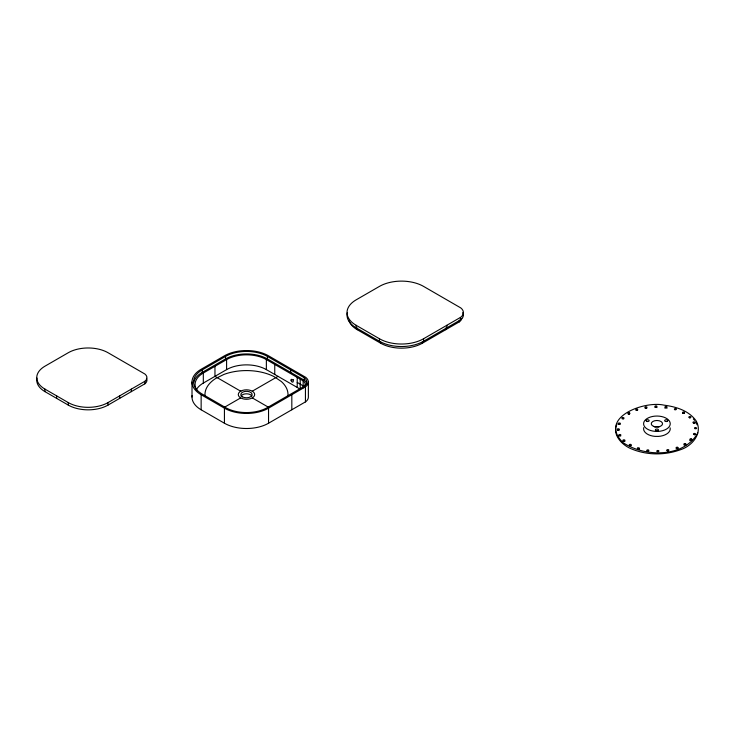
<?xml version="1.0" encoding="UTF-8"?>
<svg xmlns="http://www.w3.org/2000/svg" width="735" height="735" viewBox="0 0 735 735"><rect width="100%" height="100%" fill="white"/><g stroke="black" fill="none" stroke-linecap="round" stroke-linejoin="round"><path stroke-width="1.1" d="M617.088 423.948C611.759 434.109 621.433 444.454 630.345 448.423C646.184 455.388 664.661 455.599 680.84 449.599C692.499 445.777 703.349 432.612 695.87 420.484C688.493 410.442 675.805 406.666 663.981 405.141C644.163 400.557 597.693 417.792 622.995 442.571C644.246 457.198 684.156 458.052 697.818 432.841M637.539 449.324L637.916 449.103A1.029 0.588 0 0 1 639.413 449.462M44.982 389.127L68.272 402.578A28.123 16.234 0 0 0 108.036 402.578L144.97 381.235A10.703 6.174 0 0 0 144.97 374.069L108.036 352.726A28.123 16.234 0 0 0 68.272 352.726L44.982 366.177A28.123 16.234 0 0 0 44.982 389.127L44.982 391.645L68.272 405.086A28.123 16.234 0 0 0 108.036 405.086L144.97 383.743A10.703 6.174 0 0 0 146.449 378.286M201.142 394.732L224.432 408.173A31.192 18.008 0 0 0 268.541 408.173L305.815 386.61A13.781 7.956 0 0 0 305.815 377.386L268.541 355.813A31.192 18.008 0 0 0 224.432 355.813L201.142 369.264A31.192 18.008 0 0 0 201.142 394.732L201.142 409.79L224.432 423.231A31.192 18.008 0 0 0 268.541 423.231L305.815 401.668A13.781 7.956 0 0 0 308.369 397.056L308.369 381.998M356.163 325.311L379.453 338.752A31.192 18.008 0 0 0 423.562 338.752L460.845 317.189A13.781 7.956 0 0 0 460.845 307.956L423.562 286.393A31.192 18.008 0 0 0 379.453 286.393L356.163 299.834A31.192 18.008 0 0 0 356.163 325.311L356.163 327.819L379.453 341.26A31.192 18.008 0 0 0 423.562 341.26L460.845 319.697A13.781 7.956 0 0 0 462.738 312.66M349.015 320.57A29.657 17.125 0 0 0 357.256 329.703L380.537 343.144A29.657 17.125 0 0 0 422.478 343.144L459.586 321.691A12.247 7.065 0 0 0 461.709 318.678M202.226 369.889L225.516 356.447A29.657 17.125 0 0 1 267.457 356.447L304.566 377.9A12.247 7.065 0 0 1 304.566 386.096L267.457 407.548A29.657 17.125 0 0 1 225.516 407.548L202.226 394.098A29.657 17.125 0 0 1 202.226 369.889L202.226 372.397A29.657 17.125 0 0 0 193.801 382.273M202.226 372.397L225.516 358.956A29.657 17.125 0 0 1 267.457 358.956L304.566 380.408A12.247 7.065 0 0 1 306.826 384.506M197.219 390.717A28.123 16.234 0 0 1 203.319 373.022L226.6 359.58A28.123 16.234 0 0 1 266.364 359.58L303.307 380.923A10.703 6.174 0 0 1 304.152 387.271M196.383 389.669A28.123 16.234 0 0 1 203.319 383.064L226.6 369.622A28.123 16.234 0 0 1 266.364 369.622L300.192 389.155L300.192 379.113M224.12 407.456L240.703 397.883M252.261 391.213L278.014 376.348M694.226 434.679L694.759 434.569A1.029 0.588 0 0 0 695.218 433.577L694.226 433.42A1.029 0.588 0 0 0 693.766 434.413L694.492 434.587M619.357 424.113L618.622 423.957A1.029 0.588 0 0 1 619.045 422.956L620.037 423.094A1.029 0.588 0 0 1 619.623 424.095L619.045 424.214A1.029 0.588 0 0 0 618.429 424.499M619.302 424.187L620.037 424.352M694.492 434.661L695.007 434.734M618.264 429.911L617.749 429.828A1.029 0.588 0 0 1 617.749 428.808L618.778 428.808A1.029 0.588 0 0 1 618.778 429.828L617.749 430.058A1.029 0.588 0 0 0 617.372 430.278M618.264 429.984L618.778 430.058A1.029 0.588 0 0 1 619.155 430.278M629.472 414.145L629.233 414.071A1.029 0.588 0 0 0 628.232 414.182M674.794 409.634A1.029 0.588 0 0 0 676.42 409.22A1.029 0.588 0 0 0 674.978 408.614A1.029 0.588 0 0 0 674.794 409.634L675.033 409.707M637.346 410.498L637.217 410.442A1.029 0.588 0 0 0 636.198 410.47M623.684 418.922L622.067 418.38A1.029 0.588 0 0 1 622.958 417.498L623.85 417.792A1.029 0.588 0 0 1 622.958 418.674A1.029 0.588 0 0 0 622.233 418.922M297.216 382.411L303.16 385.847M240.703 391.213L214.96 376.348L214.96 366.306M252.261 397.883L268.854 407.456M685.81 445.098L685.195 444.822A1.029 0.588 0 0 0 684.037 445.098M677.964 448.763L677.587 448.543A1.029 0.588 0 0 0 676.191 448.763M693.353 418.968L694.612 420.356M695.87 421.743L697.056 424.793M460.459 317.446L460.459 319.964M459.32 320.194L459.32 321.875M446.852 325.311L446.852 327.985M445.759 328.031L445.759 329.703M423.562 338.752L423.562 341.426M422.478 341.472L422.478 343.144M380.537 341.472L380.537 343.144M379.453 338.752L379.453 341.426M357.256 328.031L357.256 329.703M305.438 386.876L305.438 401.935M305.282 384.506L305.282 386.739M304.299 377.716L304.299 380.225M303.16 380.822L303.16 387.86M297.216 377.395L297.216 387.437M291.823 394.732L291.823 409.79M290.738 369.889L290.738 372.397M274.752 364.422L274.752 374.464M268.541 408.173L268.541 423.231M267.457 356.447L267.457 358.956M266.364 359.58L266.364 369.622M226.6 359.58L226.6 369.622M225.516 356.447L225.516 358.956M224.432 408.173L224.432 423.231M203.319 373.022L203.319 383.064M192.01 381.998L192.01 397.056M144.832 381.327L144.832 383.845M131.317 389.127L131.317 391.645M119.676 395.853L119.676 398.361M108.036 402.578L108.036 405.086M68.272 402.578L68.272 405.086M56.632 395.853L56.632 398.361M682.723 413.493A1.029 0.588 0 0 1 684.349 413.465M693.574 423.158A1.029 0.588 0 0 1 694.933 423.461M689.843 440.688A1.029 0.588 0 0 1 690.863 440.1L691.754 440.394A1.029 0.588 0 0 1 691.892 440.688M667.205 450.959A1.029 0.588 0 0 1 668.455 450.941M629.629 445.732A1.029 0.588 0 0 1 631.062 445.814M623.096 441.303A1.029 0.588 0 0 1 624.86 441.413M618.842 436.177A1.029 0.588 0 0 1 619.1 435.91L620.561 435.487A1.029 0.588 0 0 0 620.092 434.504L619.1 434.661A1.029 0.588 0 0 0 619.568 435.644L620.092 435.754A1.029 0.588 0 0 1 620.717 436.03M664.964 408.256A1.029 0.588 0 0 1 666.994 408.228M654.986 407.484A1.029 0.588 0 0 1 656.952 407.613M645.146 408.256A1.029 0.588 0 0 1 646.772 408.237M647.204 451.253A1.029 0.588 0 0 1 648.637 451.336M689.485 417.829A1.029 0.588 0 0 1 690.266 417.82M654.674 427.026A5.641 3.252 0 0 1 658.983 426.989M670.155 427.889A13.322 7.69 0 0 1 658.413 436.406L654.94 436.369A13.322 7.69 0 0 1 643.731 427.614M201.142 409.79A31.192 18.008 0 0 1 192.129 395.485M241.043 396.211A5.641 3.252 0 0 1 246.482 393.804A5.641 3.252 0 0 1 251.93 396.211M293.55 379.931A1.534 0.891 60 0 1 293.375 379.572M44.982 391.645A28.123 16.234 0 0 1 36.989 378.047M205.028 395.752A41.509 23.961 0 0 1 215.695 378.47L223.954 374.418A41.509 23.961 0 0 1 274.33 376.77L281.349 381.538A41.509 23.961 0 0 1 287.863 396.477M356.163 327.819A31.192 18.008 0 0 1 347.297 312.733M637.438 448.212L637.401 448.359A1.029 0.588 0 0 0 638.936 448.874L639.45 448.359A1.029 0.588 0 0 0 637.916 447.854L637.438 448.212M240.85 391.103L239.5 392.067A8.195 4.732 0 0 0 240.529 397.8L242.192 398.581A8.195 4.732 0 0 0 252.114 397.984L253.465 397.029A8.195 4.732 0 0 0 252.445 391.296L250.782 390.515A8.195 4.732 0 0 0 240.85 391.103M667.159 421.339L666.82 421.458A1.534 0.891 0 0 1 665 421.201L664.789 421.008A1.534 0.891 0 0 1 665.386 419.887A1.534 0.891 0 0 1 667.389 420.089L667.591 420.282A1.534 0.891 0 0 1 667.159 421.339M695.292 427.632L695.044 427.687A1.029 0.588 0 0 0 695.044 428.716L696.073 428.716A1.029 0.588 0 0 0 696.073 427.687L695.292 427.632M658.413 431.381L654.94 431.344A13.322 7.69 0 0 1 645.808 419.492A13.322 7.69 0 0 1 668.28 419.722A13.322 7.69 0 0 1 658.413 431.381M691.13 438.859L690.863 438.841A1.029 0.588 0 0 0 689.981 439.732L690.863 440.026A1.029 0.588 0 0 0 691.754 439.135L691.13 438.859M685.433 443.628L685.195 443.572A1.029 0.588 0 0 0 683.936 444.298L684.662 444.712A1.029 0.588 0 0 0 685.911 443.986L685.433 443.628M629.472 412.886L629.233 412.813A1.029 0.588 0 0 0 627.892 413.493L628.563 413.934A1.029 0.588 0 0 0 629.904 413.263L629.472 412.886M637.438 409.276L637.217 409.193A1.029 0.588 0 0 0 635.729 409.744L636.28 410.24A1.029 0.588 0 0 0 637.778 409.689L637.438 409.276M677.799 447.385L677.587 447.293A1.029 0.588 0 0 0 676.053 447.808L676.558 448.313A1.029 0.588 0 0 0 678.102 447.808L677.799 447.385M682.953 413.061A1.029 0.588 0 0 0 684.579 412.647A1.029 0.588 0 0 0 683.137 412.041A1.029 0.588 0 0 0 682.953 413.061M693.39 422.919A1.029 0.588 0 0 0 695.016 422.506A1.029 0.588 0 0 0 693.574 421.899A1.029 0.588 0 0 0 693.39 422.919M667.242 450.647A1.029 0.588 0 0 0 668.868 450.233A1.029 0.588 0 0 0 667.435 449.627A1.029 0.588 0 0 0 667.242 450.647M657.274 451.547A1.029 0.588 0 0 0 658.9 451.134A1.029 0.588 0 0 0 657.467 450.527A1.029 0.588 0 0 0 657.274 451.547M629.665 445.41A1.029 0.588 0 0 0 631.291 444.997A1.029 0.588 0 0 0 629.849 444.39A1.029 0.588 0 0 0 629.665 445.41M623.326 440.881A1.029 0.588 0 0 0 624.943 440.458A1.029 0.588 0 0 0 623.51 439.861A1.029 0.588 0 0 0 623.326 440.881M665.377 407.539A1.029 0.588 0 0 0 667.003 407.126A1.029 0.588 0 0 0 665.561 406.519A1.029 0.588 0 0 0 665.377 407.539M655.344 406.924A1.029 0.588 0 0 0 656.961 406.51A1.029 0.588 0 0 0 655.528 405.904A1.029 0.588 0 0 0 655.344 406.924M645.367 407.833A1.029 0.588 0 0 0 646.993 407.41A1.029 0.588 0 0 0 645.56 406.813A1.029 0.588 0 0 0 645.367 407.833M647.241 450.932A1.029 0.588 0 0 0 648.867 450.518A1.029 0.588 0 0 0 647.425 449.912A1.029 0.588 0 0 0 647.241 450.932M689.292 417.599A1.029 0.588 0 0 0 690.918 417.177A1.029 0.588 0 0 0 689.485 416.58A1.029 0.588 0 0 0 689.292 417.599M646.864 421.412A1.534 0.891 0 0 0 649.17 420.65A1.534 0.891 0 0 0 646.864 419.878A1.534 0.891 0 0 0 646.864 421.412M655.822 430.554A1.534 0.891 0 0 0 658.395 430.15A1.534 0.891 0 0 0 656.511 429.065A1.534 0.891 0 0 0 655.822 430.554M653.553 426.355A5.641 3.252 0 0 0 662.511 424.113A5.641 3.252 0 0 0 654.674 420.751A5.641 3.252 0 0 0 653.553 426.355M291.051 380.114A1.534 0.891 60 0 0 292.686 382.136A1.534 0.891 60 0 0 292.686 379.967A1.534 0.891 60 0 0 291.051 380.114M242.495 396.845A5.641 3.252 0 0 0 251.93 395.393A5.641 3.252 0 0 0 245.021 391.406A5.641 3.252 0 0 0 242.495 396.845"/></g></svg>
